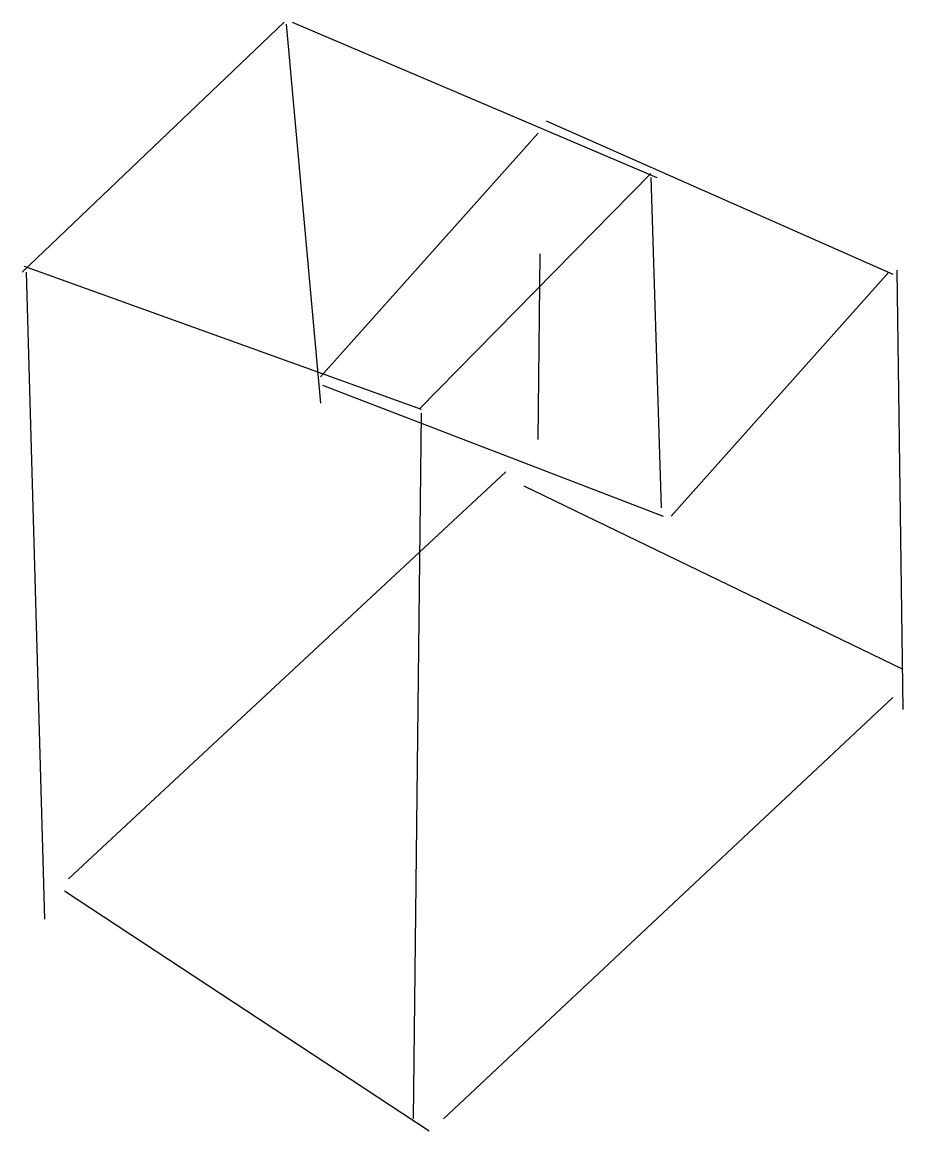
# Model space of a CAD drawing. Header units: metres. Extents: x -152 to 146, y -176 to 199.
import ezdxf

# ---------------------------------------------------------------- set-up
doc = ezdxf.new("R2010")
doc.units = ezdxf.units.M

msp = doc.modelspace()

# ---------------------------------------------------------------- linework, layer by layer
at = {"color": 0, "linetype": 'CONTINUOUS'}
for p, q in [((-151.819401, 114.632177), (-63.115931, 199.24164)), ((-60.386593, 199.24164), (63.115931, 146.701893)), ((-62.433596, 198.559306), (-50.833912, 70.280442)), ((25.587539, 165.807256), (142.949054, 113.949842)), ((-50.833912, 79.150789), (22.858202, 161.713249)), ((-17.399527, 68.233438), (61.068927, 148.066562)), ((61.068927, 146.701893), (64.480599, 34.799054)), ((22.858202, 57.998423), (23.540536, 120.773186)), ((-151.137066, 116.67918), (-16.717192, 68.233438)), ((-150.454732, 114.632177), (-144.313722, -104.397161)), ((67.892271, 32.069716), (141.584385, 114.632177)), ((144.313722, 115.314511), (146.360726, -33.434385)), ((-50.151577, 76.421451), (65.162934, 32.069716)), ((-16.717192, 66.86877), (-19.44653, -171.948265)), ((-136.12571, -90.750473), (11.940852, 47.081073)), ((18.081861, 42.304732), (146.360726, -19.787697)), ((-9.211514, -171.948265), (142.949054, -29.340379)), ((-137.490379, -94.844479), (-13.987855, -176.042271))]:
    msp.add_line(p, q, dxfattribs=at)

doc.saveas('drawing.dxf')
